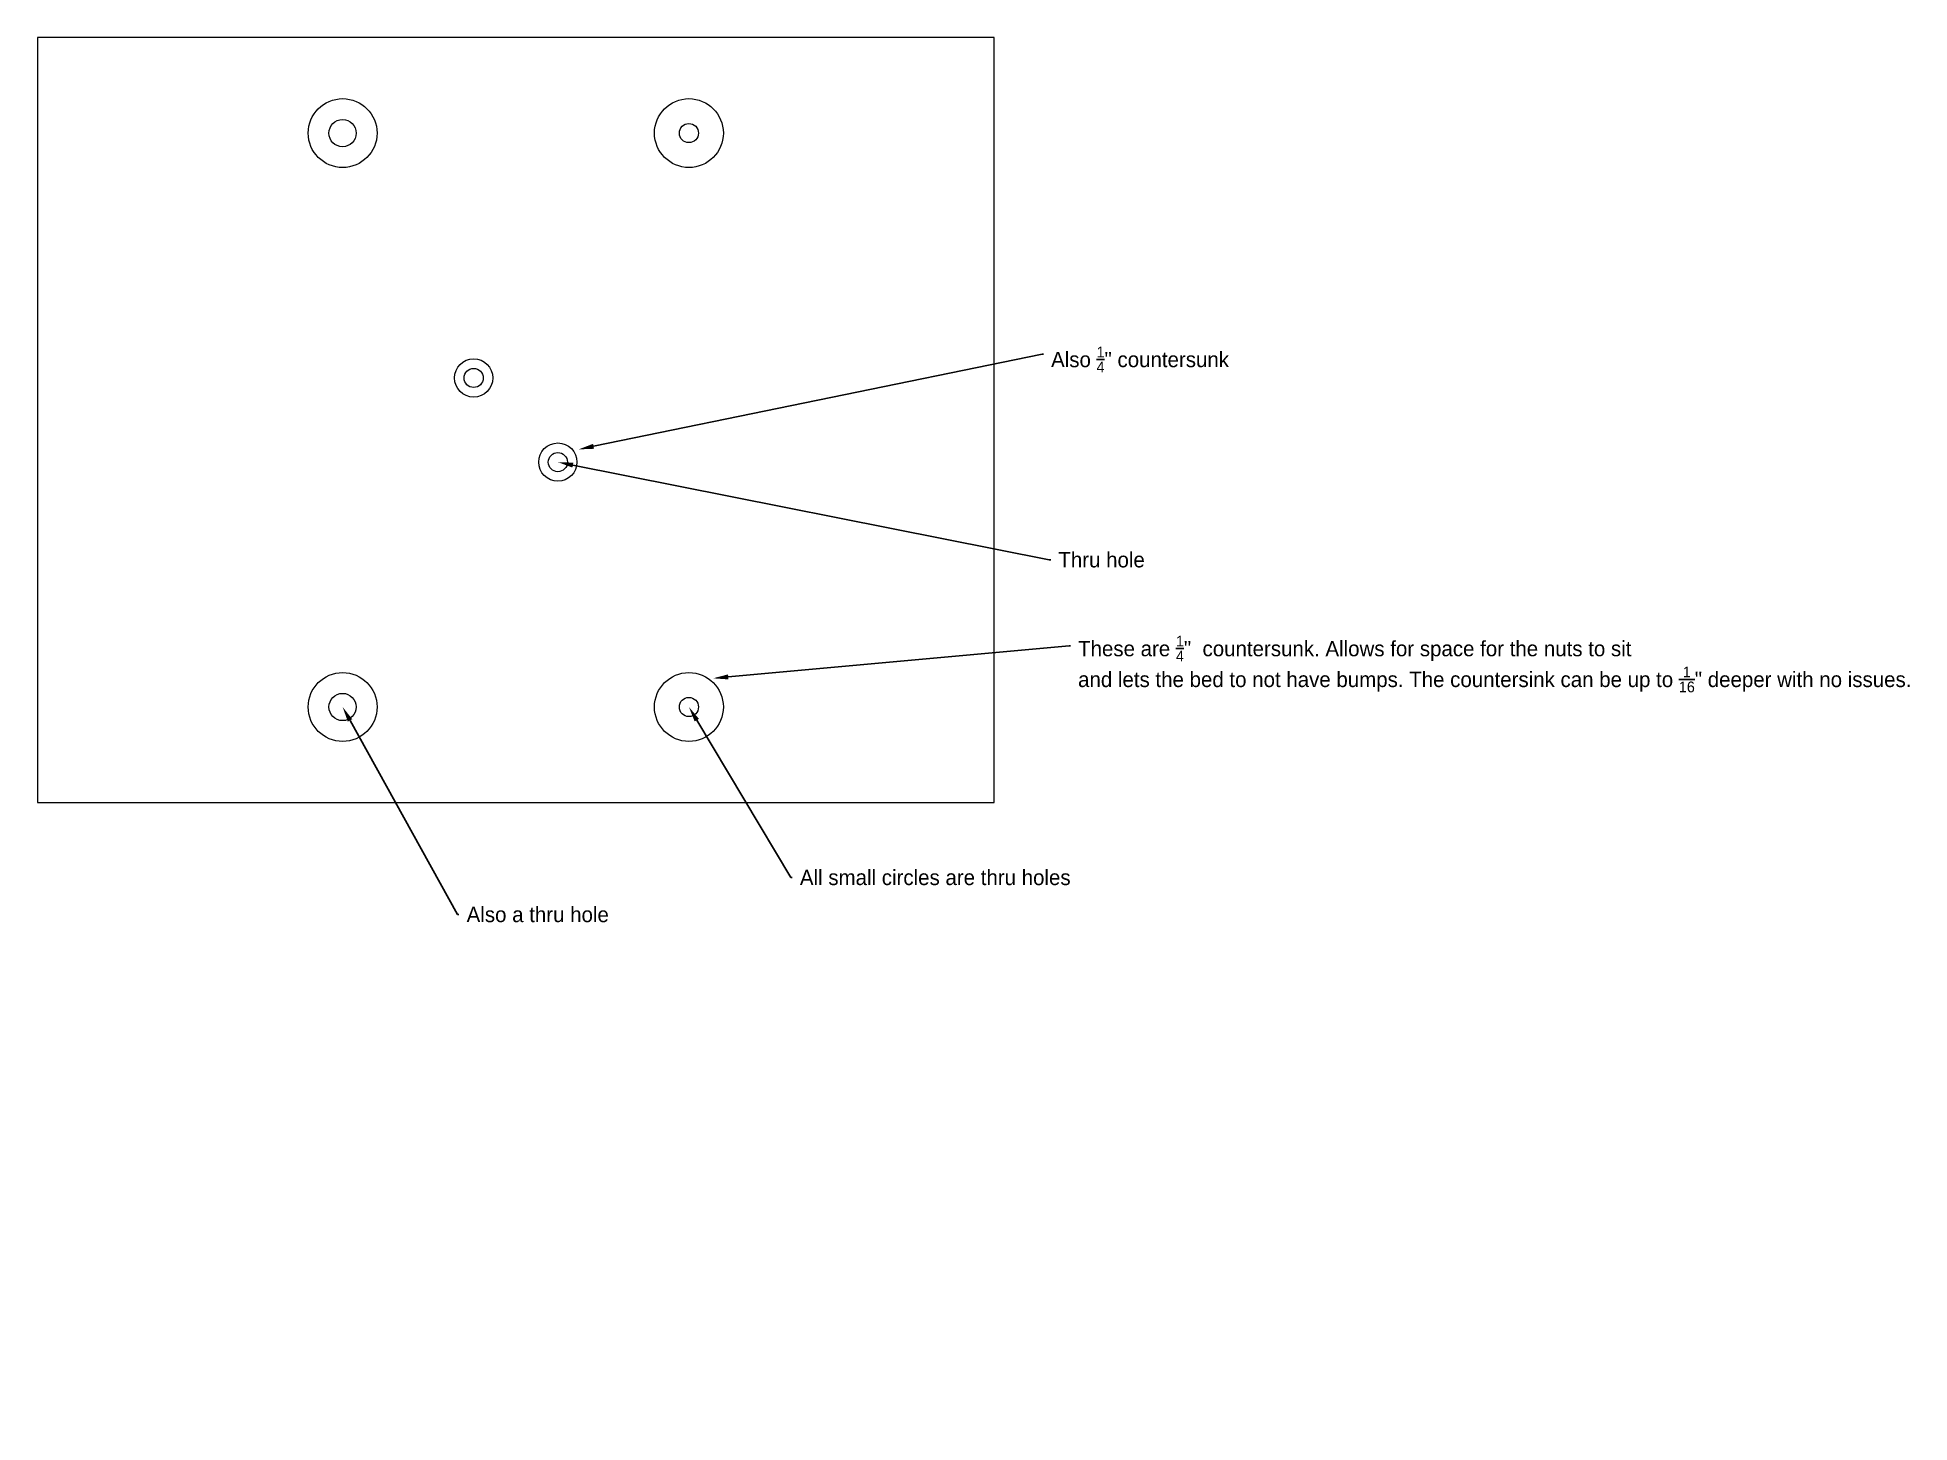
# Model space of a CAD drawing. Header units: millimetres. Extents: x -125 to 364, y -262 to 100.
import ezdxf
from ezdxf import colors
from ezdxf.entities.mleader import LeaderData, LeaderLine
from ezdxf.math import Vec2, Vec3

# ---------------------------------------------------------------- set-up
doc = ezdxf.new("R2010")
doc.units = ezdxf.units.MM

msp = doc.modelspace()

# ---------------------------------------------------------------- linework, layer by layer
at = {"color": 7, "linetype": 'Continuous', "lineweight": 15}
for p, q in [((125, 100), (-125, 100)), ((-125, 100), (-125, -100)), ((125, -100), (125, 100)), ((-125, -100), (125, -100))]:
    msp.add_line(p, q, dxfattribs=at)
for centre, radius in [((-45.25, 75), 9), ((45.25, 75), 9), ((-45.25, 75), 3.56), ((45.25, 75), 2.5), ((-11, 11), 5), ((-11, 11), 2.5), ((11, -11), 5), ((11, -11), 2.5), ((-45.25, -75), 9), ((45.25, -75), 9), ((-45.25, -75), 3.56), ((45.25, -75), 2.5)]:
    msp.add_circle(centre, radius, dxfattribs=at)

# ---------------------------------------------------------------- leaders
ml = msp.add_multileader_mtext('Standard')
ml.set_content('\\A1;Also {\\H0.7x;\\S1/4;}" countersunk', color=256)
ml.set_leader_properties()
ml.build(insert=Vec2(0, 0))
ml.multileader.update_dxf_attribs({"text_right_attachment_type": 6, "dogleg_length": 0.36})
ctx = ml.context
ctx.base_point, ctx.plane_origin = Vec3(137.89, 17.18), Vec3(16.41, -7.67)
ctx.right_attachment = 6
notes = []
notes.append((ctx, [(0, (1, 1, 0), (137.53, 17.18), (1, 0), 0.36, [(0, [(16.41, -7.67)], 0, [])])]))
ctx.mtext.insert, ctx.mtext.flow_direction = Vec3(139.89, 19.18), 5
ml = msp.add_multileader_mtext('Standard')
ml.set_content('Thru hole', color=256)
ml.set_leader_properties()
ml.build(insert=Vec2(0, 0))
ml.multileader.update_dxf_attribs({"text_right_attachment_type": 6, "dogleg_length": 0.36})
ctx = ml.context
ctx.base_point, ctx.plane_origin = Vec3(139.79, -36.52), Vec3(11, -11)
ctx.right_attachment = 6
notes.append((ctx, [(0, (1, 1, 0), (139.43, -36.52), (1, 0), 0.36, [(0, [(11, -11)], 0, [])])]))
ctx.mtext.insert, ctx.mtext.flow_direction = Vec3(141.79, -34.52), 5
ml = msp.add_multileader_mtext('Standard')
ml.set_content('\\A1;These are {\\H0.7x;\\S1/4;}"  countersunk. Allows for space for the nuts to sit\\Pand lets the bed to not have bumps. The countersink can be up to {\\H0.7x;\\S1/16;}" deeper with no issues.', color=256)
ml.set_leader_properties()
ml.build(insert=Vec2(0, 0))
ml.multileader.update_dxf_attribs({"text_right_attachment_type": 6, "dogleg_length": 0.36})
ctx = ml.context
ctx.base_point, ctx.plane_origin = Vec3(144.95, -59.04), Vec3(51.55, -67.5)
ctx.right_attachment = 6
notes.append((ctx, [(0, (1, 1, 0), (144.59, -59.04), (1, 0), 0.36, [(0, [(51.55, -67.5)], 0, [])])]))
ctx.mtext.insert, ctx.mtext.flow_direction = Vec3(146.95, -56.38), 5
ml = msp.add_multileader_mtext('Standard')
ml.set_content('Also a thru hole', color=256)
ml.set_leader_properties()
ml.build(insert=Vec2(0, 0))
ml.multileader.update_dxf_attribs({"text_right_attachment_type": 6, "dogleg_length": 0.36})
ctx = ml.context
ctx.base_point, ctx.plane_origin = Vec3(-14.84, -129.23), Vec3(-45.25, -75)
ctx.right_attachment = 6
notes.append((ctx, [(0, (1, 1, 0), (-15.2, -129.23), (1, 0), 0.36, [(0, [(-45.25, -75)], 0, [])])]))
ctx.mtext.insert, ctx.mtext.flow_direction = Vec3(-12.84, -127.23), 5
ml = msp.add_multileader_mtext('Standard')
ml.set_content('All small circles are thru holes', color=256)
ml.set_leader_properties()
ml.build(insert=Vec2(0, 0))
ml.multileader.update_dxf_attribs({"text_right_attachment_type": 6, "dogleg_length": 0.36})
ctx = ml.context
ctx.base_point, ctx.plane_origin = Vec3(72.25, -119.55), Vec3(45.25, -75)
ctx.right_attachment = 6
notes.append((ctx, [(0, (1, 1, 0), (71.89, -119.55), (1, 0), 0.36, [(0, [(45.25, -75)], 0, [])])]))
ctx.mtext.insert, ctx.mtext.flow_direction = Vec3(74.25, -117.55), 5
for ctx, leaders in notes:
    for number, flags, end, landing, length, lines in leaders:
        leader = LeaderData()
        leader.index, (leader.has_last_leader_line, leader.has_dogleg_vector, leader.attachment_direction) = number, flags
        leader.last_leader_point, leader.dogleg_vector, leader.dogleg_length = Vec3(end), Vec3(landing), length
        for number, points, colour, breaks in lines:
            line = LeaderLine()
            line.index, line.vertices, line.color, line.breaks = number, Vec3.list(points), colors.encode_raw_color(colour), breaks
            leader.lines.append(line)
        ctx.leaders.append(leader)

doc.saveas('drawing.dxf')
